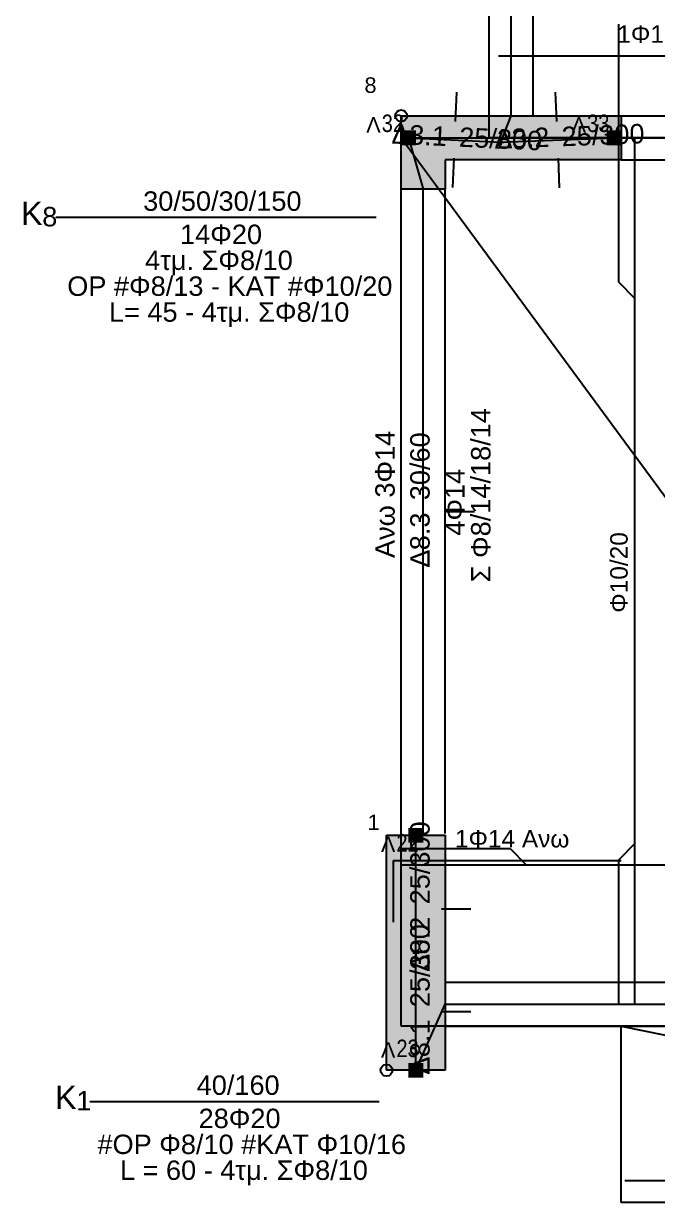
# Model space of a CAD drawing. Extents: x -2.6 to 18.4, y -20.9 to -3.3.
# Drawn here: x -2.47 to 1.85, y -20.9 to -12.87 of the extents above; entities that cross this region are included whole.
import ezdxf

# ---------------------------------------------------------------- set-up
doc = ezdxf.new("R2010")
doc.units = 0
for name, color, linetype in [('beam_name_beton_upperstruct', 3, 'CONTINUOUS'), ('beam_poly_beton_upperstruct', 4, 'CONTINUOUS'), ('beam_prefix_name_beton', 4, 'CONTINUOUS'), ('beam_static_upperstruct', 5, 'CONTINUOUS'), ('beambar_line', 6, 'CONTINUOUS'), ('beambar_name', 3, 'CONTINUOUS'), ('column_filling', 5, 'CONTINUOUS'), ('column_fixed_point', 1, 'CONTINUOUS'), ('column_name_beton', 3, 'CONTINUOUS'), ('column_poly', 1, 'CONTINUOUS'), ('column_prefix_name_beton', 4, 'CONTINUOUS'), ('freenode_name', 5, 'CONTINUOUS'), ('freenode_poly', 5, 'CONTINUOUS'), ('freenode_prefix_name', 3, 'CONTINUOUS'), ('slab_center', 4, 'CONTINUOUS'), ('slab_name', 3, 'CONTINUOUS'), ('slab_poly', 4, 'CONTINUOUS'), ('slab_prefix_name', 4, 'CONTINUOUS'), ('slabbar_line', 6, 'CONTINUOUS'), ('slabbar_name', 3, 'CONTINUOUS')]:
    doc.layers.add(name, color=color, linetype=linetype)
doc.styles.add('beam_name_beton_upperstruct', font='Arial.ttf')
doc.styles.add('beam_prefix_name_beton', font='Arial.ttf')
doc.styles.add('beambar_name', font='Arial.ttf')
doc.styles.add('column_name_beton', font='Arial.ttf')
doc.styles.add('column_prefix_name_beton', font='Arial.ttf')
doc.styles.add('freenode_name', font='Arial Narrow.ttf')
doc.styles.add('freenode_prefix_name', font='Arial.ttf')
doc.styles.add('slab_name', font='Arial.ttf')
doc.styles.add('slab_prefix_name', font='Arial.ttf')
doc.styles.add('slabbar_name', font='Arial.ttf')
pattern_1 = [(45, (0, 0), (-0.1683798, 0.1683798), []), (45, (0.16838, 0), (-0.1683798, 0.1683798), [0, 3.9950300833e-314])]

# ---------------------------------------------------------------- blocks, each defined once
blk = doc.blocks.new('SLAB2')
at = {"layer": 'slab_center'}
for p, q in [((1.6, -19.7), (4.297, -20.2485)), ((4.55, -20.0418), (4.55, -19.9349)), ((4.2918, -20.3), (4.8082, -20.3)), ((7.5, -20.9), (4.803, -20.3515))]:
    blk.add_line(p, q, dxfattribs=at)
blk.add_circle((4.55, -20.3), 0.2582, dxfattribs=at)
at = {"layer": 'slab_poly'}
for p, q in [((1.6, -20.9), (1.6, -19.7)), ((1.6, -19.7), (7.5, -19.7)), ((1.6, -20.9), (1.6, -19.7)), ((7.5, -19.7), (7.5, -20.9)), ((7.5, -19.7), (7.5, -20.9)), ((7.5, -20.9), (1.6, -20.9)), ((7.5, -20.9), (1.6, -20.9))]:
    blk.add_line(p, q, dxfattribs=at)
at = {"layer": 'slab_name', "char_height": 0.105833, "width": 0.423333, "attachment_point": 1, "style": 'slab_name'}
for s, insert in [('{\\f|b0|i0;11}', (4.55, -20.1589)), ('{\\f|b0|i0;h=}', (4.3912, -20.34)), ('{\\f|b0|i0;15}', (4.55, -20.34))]:
    blk.add_mtext(s, dxfattribs=dict(at, insert=insert))
at = {"layer": 'slab_prefix_name', "insert": (4.4309, -20.1412), "char_height": 0.119063, "width": 0.3175, "attachment_point": 1, "style": 'slab_prefix_name'}
blk.add_mtext('{\\f|b0|i0;Π}', dxfattribs=at)
blk = doc.blocks.new('SLAB8')
at = {"layer": 'slab_center'}
for p, q in [((0.7, -10.55), (2.4239, -11.9381)), ((2.625, -11.8418), (2.625, -11.7349)), ((2.3668, -12.1), (2.2599, -12.1)), ((2.3668, -12.1), (2.8832, -12.1)), ((2.8832, -12.1), (2.9901, -12.1)), ((4.55, -13.65), (2.8261, -12.2619)), ((2.625, -12.3582), (2.625, -12.4651))]:
    blk.add_line(p, q, dxfattribs=at)
blk.add_circle((2.625, -12.1), 0.2582, dxfattribs=at)
at = {"layer": 'slab_poly'}
for p, q in [((0.7, -10.55), (4.55, -10.55)), ((0.7, -13.65), (0.7, -10.55)), ((4.55, -10.55), (4.55, -13.65)), ((4.55, -13.65), (0.7, -13.65))]:
    blk.add_line(p, q, dxfattribs=at)
at = {"layer": 'slab_name', "char_height": 0.105833, "attachment_point": 1, "style": 'slab_name'}
for s, insert, width in [('{\\f|b0|i0;5}', (2.625, -11.9589), 0.211667), ('{\\f|b0|i0;h=}', (2.4663, -12.14), 0.423333), ('{\\f|b0|i0;16}', (2.625, -12.14), 0.423333)]:
    blk.add_mtext(s, dxfattribs=dict(at, insert=insert, width=width))
at = {"layer": 'slab_prefix_name', "insert": (2.5059, -11.9413), "char_height": 0.119062, "width": 0.3175, "attachment_point": 1, "style": 'slab_prefix_name'}
blk.add_mtext('{\\f|b0|i0;Π}', dxfattribs=at)
blk = doc.blocks.new('SLAB12')
at = {"layer": 'slab_center'}
for p, q in [((0.1, -13.65), (2.172, -16.467)), ((2.325, -16.4168), (2.325, -16.3099)), ((2.0668, -16.675), (1.9599, -16.675)), ((2.0668, -16.675), (2.5832, -16.675)), ((2.5832, -16.675), (2.6901, -16.675)), ((2.325, -16.9332), (2.325, -17.0401)), ((4.55, -19.7), (2.478, -16.883))]:
    blk.add_line(p, q, dxfattribs=at)
blk.add_circle((2.325, -16.675), 0.2582, dxfattribs=at)
at = {"layer": 'slab_poly'}
for p, q in [((0.1, -13.65), (4.55, -13.65)), ((0.1, -19.7), (0.1, -13.65)), ((4.55, -13.65), (4.55, -19.7)), ((4.55, -19.7), (0.1, -19.7))]:
    blk.add_line(p, q, dxfattribs=at)
at = {"layer": 'slab_name', "char_height": 0.105833, "attachment_point": 1, "style": 'slab_name'}
for s, insert, width in [('{\\f|b0|i0;1}', (2.325, -16.5339), 0.211667), ('{\\f|b0|i0;h=}', (2.1662, -16.715), 0.423333), ('{\\f|b0|i0;16}', (2.325, -16.715), 0.423333)]:
    blk.add_mtext(s, dxfattribs=dict(at, insert=insert, width=width))
at = {"layer": 'slab_prefix_name', "insert": (2.2059, -16.5162), "char_height": 0.119063, "width": 0.3175, "attachment_point": 1, "style": 'slab_prefix_name'}
blk.add_mtext('{\\f|b0|i0;Π}', dxfattribs=at)
blk = doc.blocks.new('COLUMN14')
at = {"layer": 'column_filling'}
h = blk.add_hatch(dxfattribs=at)
h.set_pattern_fill('SACNCR', color=256, scale=0.1, style=0)
h.set_pattern_definition(pattern_1)
h.paths.add_polyline_path([(0.1, -13.5), (1.6, -13.5), (1.6, -13.8), (0.4, -13.8), (0.4, -14), (0.1, -14)])
at = {"layer": 'column_fixed_point'}
blk.add_circle((0.1, -13.5), 0.04, dxfattribs=at)
at = {"layer": 'column_poly'}
for p, q in [((0.1, -13.5), (1.6, -13.5)), ((0.1, -14), (0.1, -13.5)), ((1.6, -13.5), (1.6, -13.8)), ((0.7594, -13.6794), (0.7994, -13.6794)), ((0.7794, -13.6594), (0.7794, -13.6994)), ((1.6, -13.8), (0.4, -13.8)), ((0.4, -13.8), (0.4, -14)), ((0.4, -14), (0.1, -14))]:
    blk.add_line(p, q, dxfattribs=at)
at = {"layer": 'column_name_beton', "insert": (-0.15, -13.2383), "char_height": 0.105833, "width": 0.211667, "attachment_point": 1, "style": 'column_name_beton'}
blk.add_mtext('{\\f|b0|i0;8}', dxfattribs=at)
blk = doc.blocks.new('COLUMN_TEXT14')
at = {"layer": 'column_name_beton'}
blk.add_line((-2.2534, -14.1911), (-0.0706, -14.1911), dxfattribs=at)
at = {"layer": 'column_name_beton', "char_height": 0.132292, "attachment_point": 1, "style": 'column_name_beton'}
for s, insert, width in [('{\\f|b0|i0;30/50/30/150}', (-1.6581, -14.0147), 2.64583), ('{\\f|b0|i0;8}', (-2.346, -14.1205), 0.246944), ('{\\f|b0|i0;14Φ20}', (-1.4067, -14.2411), 1.30528), ('{\\f|b0|i0;4τμ. ΣΦ8/10 }', (-1.6449, -14.4175), 2.57528), ('{\\f|b0|i0; ΟΡ #Φ8/13 - ΚΑΤ #Φ10/20 }', (-2.2269, -14.5939), 5.67972), ('{\\f|b0|i0; L= 45 - 4τμ. ΣΦ8/10}', (-1.9425, -14.7702), 4.16278)]:
    blk.add_mtext(s, dxfattribs=dict(at, insert=insert, width=width))
at = {"layer": 'column_prefix_name_beton', "insert": (-2.4915, -14.0852), "char_height": 0.15875, "width": 0.388056, "attachment_point": 1, "style": 'column_prefix_name_beton'}
blk.add_mtext('{\\f|b0|i0;K}', dxfattribs=at)
blk = doc.blocks.new('COLUMN21')
at = {"layer": 'column_filling'}
h = blk.add_hatch(dxfattribs=at)
h.set_pattern_fill('SACNCR', color=256, scale=0.1, style=0)
h.set_pattern_definition(pattern_1)
h.paths.add_polyline_path([(0, -18.4), (0.4, -18.4), (0.4, -20), (0, -20)])
at = {"layer": 'column_fixed_point'}
blk.add_circle((0, -20), 0.04, dxfattribs=at)
at = {"layer": 'column_poly'}
for p, q in [((0, -18.4), (0.4, -18.4)), ((0, -20), (0, -18.4)), ((0.4, -18.4), (0.4, -20)), ((0.2, -19.18), (0.2, -19.22)), ((0.18, -19.2), (0.22, -19.2)), ((0.4, -20), (0, -20))]:
    blk.add_line(p, q, dxfattribs=at)
at = {"layer": 'column_name_beton', "insert": (-0.1294, -18.2589), "char_height": 0.105833, "width": 0.211667, "attachment_point": 1, "style": 'column_name_beton'}
blk.add_mtext('{\\f|b0|i0;1}', dxfattribs=at)
blk = doc.blocks.new('COLUMN_TEXT21')
at = {"layer": 'column_name_beton'}
blk.add_line((-2.0211, -20.2117), (-0.05, -20.2117), dxfattribs=at)
at = {"layer": 'column_name_beton', "char_height": 0.132292, "attachment_point": 1, "style": 'column_name_beton'}
for s, insert, width in [('{\\f|b0|i0;40/160}', (-1.2935, -20.0353), 1.37583), ('{\\f|b0|i0;1}', (-2.1138, -20.1411), 0.246944), ('{\\f|b0|i0;28Φ20}', (-1.2803, -20.2617), 1.30528), ('{\\f|b0|i0; #ΟΡ Φ8/10 #ΚΑΤ Φ10/16}', (-2.0211, -20.4381), 5.25639), ('{\\f|b0|i0;L = 60 - 4τμ. ΣΦ8/10}', (-1.8161, -20.6144), 4.16278)]:
    blk.add_mtext(s, dxfattribs=dict(at, insert=insert, width=width))
at = {"layer": 'column_prefix_name_beton', "insert": (-2.2593, -20.1058), "char_height": 0.15875, "width": 0.388056, "attachment_point": 1, "style": 'column_prefix_name_beton'}
blk.add_mtext('{\\f|b0|i0;K}', dxfattribs=at)
blk = doc.blocks.new('BEAM26')
at = {"layer": 'beam_poly_beton_upperstruct'}
for p, q in [((0.7, -13.5), (0.7, -10.7)), ((1, -13.5), (1, -10.7)), ((1, -12.1), (1.2, -12.1))]:
    blk.add_line(p, q, dxfattribs=at)
at = {"layer": 'beam_static_upperstruct'}
for p, q in [((0.779412, -10.520588), (0.850412, -10.699588)), ((0.850412, -13.500412), (0.850412, -10.699588)), ((0.779412, -13.679412), (0.850412, -13.500412))]:
    blk.add_line(p, q, dxfattribs=at)
blk = doc.blocks.new('BEAM27')
at = {"layer": 'beam_poly_beton_upperstruct'}
for p, q in [((0.1, -18.3882), (0.1, -14)), ((0.4, -18.3882), (0.4, -14)), ((0.4, -16.1941), (0.6, -16.1941))]:
    blk.add_line(p, q, dxfattribs=at)
at = {"layer": 'beam_static_upperstruct'}
for p, q in [((0.15, -13.65), (0.25, -14)), ((0.25, -18.388), (0.25, -14)), ((0.2, -18.4), (0.25, -18.388))]:
    blk.add_line(p, q, dxfattribs=at)
blk = doc.blocks.new('BEAM_TEXT27')
at = {"layer": 'beam_name_beton_upperstruct', "char_height": 0.132292, "attachment_point": 1, "rotation": 90, "style": 'beam_name_beton_upperstruct'}
for s, insert, width in [('{\\f|b0|i0;Σ Φ8/14/18/14}', (0.5764, -16.677), 2.89278), ('{\\f|b0|i0;Ανω 3Φ14}', (-0.0764, -16.5116), 2.01083), ('{\\f|b0|i0;  30/60}', (0.1618, -16.2206), 1.41111), ('{\\f|b0|i0;4Φ14 }', (0.4, -16.3595), 1.19944), ('{\\f|b0|i0;8.3}', (0.1618, -16.4587), 0.635)]:
    blk.add_mtext(s, dxfattribs=dict(at, insert=insert, width=width))
at = {"layer": 'beam_prefix_name_beton', "insert": (0.1618, -16.5777), "char_height": 0.132292, "width": 0.3175, "attachment_point": 1, "rotation": 90, "style": 'beam_prefix_name_beton'}
blk.add_mtext('{\\f|b0|i0;Δ}', dxfattribs=at)
blk = doc.blocks.new('BEAM28')
at = {"layer": 'beam_poly_beton_upperstruct'}
blk.add_line((0.375, -18.9), (0.575, -18.9), dxfattribs=at)
at = {"layer": 'beam_static_upperstruct'}
blk.add_line((0.2, -19.2), (0.2, -18.4), dxfattribs=at)
blk = doc.blocks.new('BEAM_TEXT28')
at = {"layer": 'beam_name_beton_upperstruct', "char_height": 0.132292, "attachment_point": 1, "rotation": 90, "style": 'beam_name_beton_upperstruct'}
for s, insert, width in [('{\\f|b0|i0;  25/300}', (0.1618, -18.9728), 1.65806), ('{\\f|b0|i0;8.2}', (0.1618, -19.2109), 0.635)]:
    blk.add_mtext(s, dxfattribs=dict(at, insert=insert, width=width))
at = {"layer": 'beam_prefix_name_beton', "insert": (0.1618, -19.3299), "char_height": 0.132292, "width": 0.3175, "attachment_point": 1, "rotation": 90, "style": 'beam_prefix_name_beton'}
blk.add_mtext('{\\f|b0|i0;Δ}', dxfattribs=at)
blk = doc.blocks.new('BEAM29')
at = {"layer": 'beam_poly_beton_upperstruct'}
blk.add_line((0.375, -19.6), (0.575, -19.6), dxfattribs=at)
at = {"layer": 'beam_static_upperstruct'}
blk.add_line((0.2, -20), (0.2, -19.2), dxfattribs=at)
blk = doc.blocks.new('BEAM_TEXT29')
at = {"layer": 'beam_name_beton_upperstruct', "char_height": 0.132292, "attachment_point": 1, "rotation": 90, "style": 'beam_name_beton_upperstruct'}
for s, insert, width in [('{\\f|b0|i0;  25/300}', (0.1618, -19.6728), 1.65806), ('{\\f|b0|i0;8.1}', (0.1618, -19.9109), 0.635)]:
    blk.add_mtext(s, dxfattribs=dict(at, insert=insert, width=width))
at = {"layer": 'beam_prefix_name_beton', "insert": (0.1618, -20.0299), "char_height": 0.132292, "width": 0.3175, "attachment_point": 1, "rotation": 90, "style": 'beam_prefix_name_beton'}
blk.add_mtext('{\\f|b0|i0;Δ}', dxfattribs=at)
blk = doc.blocks.new('BEAM46')
at = {"layer": 'beam_poly_beton_upperstruct'}
for p, q in [((3, -13.5), (3, -13.3)), ((1.6, -13.5), (4.4, -13.5)), ((1.6, -13.8), (4.4, -13.8)), ((3, -13.8), (3, -14))]:
    blk.add_line(p, q, dxfattribs=at)
at = {"layer": 'beam_static_upperstruct'}
for p, q in [((1.55, -13.65), (1.6, -13.65)), ((1.6, -13.65), (4.4, -13.65)), ((4.55, -13.8), (4.4, -13.65))]:
    blk.add_line(p, q, dxfattribs=at)
blk = doc.blocks.new('BEAM47')
at = {"layer": 'beam_poly_beton_upperstruct'}
for p, q in [((1.1599, -13.5398), (1.1523, -13.3399)), ((1.1695, -13.7896), (1.1771, -13.9895))]:
    blk.add_line(p, q, dxfattribs=at)
at = {"layer": 'beam_static_upperstruct'}
blk.add_line((0.7794, -13.6794), (1.55, -13.65), dxfattribs=at)
blk = doc.blocks.new('BEAM_TEXT47')
at = {"layer": 'beam_name_beton_upperstruct', "char_height": 0.132292, "attachment_point": 1, "rotation": 2.186, "style": 'beam_name_beton_upperstruct'}
for s, insert, width in [('{\\f|b0|i0;  25/300}', (1.0886, -13.5794), 1.65806), ('{\\f|b0|i0;3.2}', (0.8507, -13.5884), 0.635)]:
    blk.add_mtext(s, dxfattribs=dict(at, insert=insert, width=width))
at = {"layer": 'beam_prefix_name_beton', "insert": (0.7317, -13.593), "char_height": 0.132292, "width": 0.3175, "attachment_point": 1, "rotation": 2.186, "style": 'beam_prefix_name_beton'}
blk.add_mtext('{\\f|b0|i0;Δ}', dxfattribs=at)
blk = doc.blocks.new('BEAM48')
at = {"layer": 'beam_poly_beton_upperstruct'}
for p, q in [((0.4705, -13.5398), (0.4799, -13.3401)), ((0.4589, -13.7896), (0.4495, -13.9894))]:
    blk.add_line(p, q, dxfattribs=at)
at = {"layer": 'beam_static_upperstruct'}
blk.add_line((0.15, -13.65), (0.7794, -13.6794), dxfattribs=at)
blk = doc.blocks.new('BEAM_TEXT48')
at = {"layer": 'beam_name_beton_upperstruct', "char_height": 0.132292, "attachment_point": 1, "rotation": 357.325, "style": 'beam_name_beton_upperstruct'}
for s, insert, width in [('{\\f|b0|i0;3.1}', (0.1583, -13.5621), 0.635), ('{\\f|b0|i0;  25/300}', (0.3961, -13.5732), 1.65806)]:
    blk.add_mtext(s, dxfattribs=dict(at, insert=insert, width=width))
at = {"layer": 'beam_prefix_name_beton', "insert": (0.0393, -13.5565), "char_height": 0.132292, "width": 0.3175, "attachment_point": 1, "rotation": 357.325, "style": 'beam_prefix_name_beton'}
blk.add_mtext('{\\f|b0|i0;Δ}', dxfattribs=at)
blk = doc.blocks.new('BEAM56')
at = {"layer": 'beam_poly_beton_upperstruct'}
for p, q in [((2.35, -19.4), (2.35, -19.2)), ((0.4, -19.4), (4.3, -19.4)), ((0.4, -19.7), (4.3, -19.7)), ((2.35, -19.7), (2.35, -19.9))]:
    blk.add_line(p, q, dxfattribs=at)
at = {"layer": 'beam_static_upperstruct'}
for p, q in [((0.2, -20), (0.4, -19.55)), ((0.4, -19.55), (4.3, -19.55)), ((4.55, -19.55), (4.3, -19.55))]:
    blk.add_line(p, q, dxfattribs=at)
blk = doc.blocks.new('FREENODE15')
at = {"layer": 'freenode_poly'}
blk.add_hatch(color=256, dxfattribs=at).paths.add_polyline_path([(1.5, -13.6), (1.6, -13.6), (1.6, -13.7), (1.5, -13.7)])
for p, q in [((1.55, -13.63), (1.55, -13.67)), ((1.53, -13.65), (1.57, -13.65))]:
    blk.add_line(p, q, dxfattribs=at)
at = {"layer": 'freenode_name', "insert": (1.3677, -13.4913), "char_height": 0.119062, "width": 0.352778, "attachment_point": 1, "style": 'freenode_name'}
blk.add_mtext('{\\f|b0|i1;33}', dxfattribs=at)
at = {"layer": 'freenode_prefix_name', "insert": (1.2619, -13.5089), "char_height": 0.105833, "width": 0.282222, "attachment_point": 1, "style": 'freenode_prefix_name'}
blk.add_mtext('{\\f|b0|i0;Λ}', dxfattribs=at)
blk = doc.blocks.new('FREENODE16')
at = {"layer": 'freenode_poly'}
blk.add_hatch(color=256, dxfattribs=at).paths.add_polyline_path([(0.1, -13.6), (0.2, -13.6), (0.2, -13.7), (0.1, -13.7)])
for p, q in [((0.15, -13.63), (0.15, -13.67)), ((0.13, -13.65), (0.17, -13.65))]:
    blk.add_line(p, q, dxfattribs=at)
at = {"layer": 'freenode_name', "insert": (-0.0323, -13.4913), "char_height": 0.119062, "width": 0.352778, "attachment_point": 1, "style": 'freenode_name'}
blk.add_mtext('{\\f|b0|i1;32}', dxfattribs=at)
at = {"layer": 'freenode_prefix_name', "insert": (-0.1381, -13.5089), "char_height": 0.105833, "width": 0.282222, "attachment_point": 1, "style": 'freenode_prefix_name'}
blk.add_mtext('{\\f|b0|i0;Λ}', dxfattribs=at)
blk = doc.blocks.new('FREENODE25')
at = {"layer": 'freenode_poly'}
blk.add_hatch(color=256, dxfattribs=at).paths.add_polyline_path([(0.15, -19.95), (0.25, -19.95), (0.25, -20.05), (0.15, -20.05)])
for p, q in [((0.2, -19.98), (0.2, -20.02)), ((0.18, -20), (0.22, -20))]:
    blk.add_line(p, q, dxfattribs=at)
at = {"layer": 'freenode_name', "insert": (0.0677, -19.7913), "char_height": 0.119063, "width": 0.352778, "attachment_point": 1, "style": 'freenode_name'}
blk.add_mtext('{\\f|b0|i1;23}', dxfattribs=at)
at = {"layer": 'freenode_prefix_name', "insert": (-0.0381, -19.8089), "char_height": 0.105833, "width": 0.282222, "attachment_point": 1, "style": 'freenode_prefix_name'}
blk.add_mtext('{\\f|b0|i0;Λ}', dxfattribs=at)
blk = doc.blocks.new('FREENODE26')
at = {"layer": 'freenode_poly'}
blk.add_hatch(color=256, dxfattribs=at).paths.add_polyline_path([(0.15, -18.35), (0.25, -18.35), (0.25, -18.45), (0.15, -18.45)])
for p, q in [((0.2, -18.38), (0.2, -18.42)), ((0.18, -18.4), (0.22, -18.4))]:
    blk.add_line(p, q, dxfattribs=at)
at = {"layer": 'freenode_name', "insert": (0.0677, -18.3912), "char_height": 0.119063, "width": 0.352778, "attachment_point": 1, "style": 'freenode_name'}
blk.add_mtext('{\\f|b0|i1;22}', dxfattribs=at)
at = {"layer": 'freenode_prefix_name', "insert": (-0.0381, -18.4089), "char_height": 0.105833, "width": 0.282222, "attachment_point": 1, "style": 'freenode_prefix_name'}
blk.add_mtext('{\\f|b0|i0;Λ}', dxfattribs=at)
blk = doc.blocks.new('SLABBAR9')
at = {"layer": 'slabbar_line'}
blk.add_line((1.625, -20.75), (7.475, -20.75), dxfattribs=at)
at = {"layer": 'slabbar_name', "insert": (4.173, -20.5813), "char_height": 0.119063, "width": 2.01083, "attachment_point": 1, "style": 'slabbar_name'}
blk.add_mtext('{\\f|b0|i0;Φ8/25 Ανω}', dxfattribs=at)
blk = doc.blocks.new('SLABBAR30')
at = {"layer": 'slabbar_line'}
for p, q in [((1.5833, -13.65), (1.5833, -12.875)), ((1.5833, -14.6335), (1.5833, -13.65)), ((1.6933, -14.7435), (1.6933, -13.65)), ((1.6933, -14.7435), (1.5833, -14.6335)), ((1.6933, -18.4565), (1.6933, -14.7435)), ((1.5833, -18.5665), (1.6933, -18.4565)), ((1.6933, -19.55), (1.6933, -18.4565)), ((1.5833, -19.55), (1.5833, -18.5665)), ((1.5833, -19.55), (1.5833, -19.55))]:
    blk.add_line(p, q, dxfattribs=at)
at = {"layer": 'slabbar_name', "insert": (1.5246, -16.8844), "char_height": 0.119062, "width": 1.51694, "attachment_point": 1, "rotation": 90, "style": 'slabbar_name'}
blk.add_mtext('{\\f|b0|i0;Φ10/20 }', dxfattribs=at)
blk = doc.blocks.new('SLABBAR31')
at = {"layer": 'slabbar_line'}
for p, q in [((0.1, -18.49), (0.1, -18.49)), ((0.1, -18.49), (0.8418, -18.49)), ((0.8418, -18.49), (0.9518, -18.6)), ((3.6982, -18.6), (3.8082, -18.49)), ((3.8082, -18.49), (4.55, -18.49)), ((4.55, -18.49), (5.55, -18.49)), ((0.1, -18.6), (0.9518, -18.6)), ((0.9518, -18.6), (3.6982, -18.6)), ((3.6982, -18.6), (4.55, -18.6))]:
    blk.add_line(p, q, dxfattribs=at)
at = {"layer": 'slabbar_name', "insert": (2.0406, -18.4312), "char_height": 0.119063, "width": 1.51694, "attachment_point": 1, "style": 'slabbar_name'}
blk.add_mtext('{\\f|b0|i0;Φ10/20 }', dxfattribs=at)
blk = doc.blocks.new('BEAMBAR55')
at = {"layer": 'beambar_line'}
for q in [(0.7631, -13.0925), (3.0977, -13.0925)]:
    blk.add_line((0.7631, -13.0925), q, dxfattribs=at)
at = {"layer": 'beambar_name', "insert": (1.5732, -12.8837), "char_height": 0.119062, "width": 1.905, "attachment_point": 1, "style": 'beambar_name'}
blk.add_mtext('{\\f|b0|i0;1Φ12 Ανω}', dxfattribs=at)
blk = doc.blocks.new('BEAMBAR63')
at = {"layer": 'beambar_line'}
for p, q in [((0.047, -18.9925), (0.047, -18.5725)), ((0.047, -18.5725), (1.6, -18.5725))]:
    blk.add_line(p, q, dxfattribs=at)
at = {"layer": 'beambar_name', "insert": (0.4663, -18.3638), "char_height": 0.119063, "width": 1.905, "attachment_point": 1, "style": 'beambar_name'}
blk.add_mtext('{\\f|b0|i0;1Φ14 Ανω}', dxfattribs=at)

msp = doc.modelspace()

# ---------------------------------------------------------------- block references
at = {"layer": 'beam'}
for name in ['BEAM26', 'BEAM46', 'BEAM48', 'BEAM47', 'BEAM27', 'BEAM28', 'BEAM29', 'BEAM56']:
    msp.add_blockref(name, (0, 0), dxfattribs=at)
at = {"layer": 'beam_name_beton_upperstruct'}
for name in ['BEAM_TEXT48', 'BEAM_TEXT47', 'BEAM_TEXT27', 'BEAM_TEXT28', 'BEAM_TEXT29']:
    msp.add_blockref(name, (0, 0), dxfattribs=at)
at = {"layer": 'beambar'}
for name in ['BEAMBAR55', 'BEAMBAR63']:
    msp.add_blockref(name, (0, 0), dxfattribs=at)
at = {"layer": 'column'}
for name in ['COLUMN14', 'COLUMN21']:
    msp.add_blockref(name, (0, 0), dxfattribs=at)
at = {"layer": 'column_name_beton'}
for name in ['COLUMN_TEXT14', 'COLUMN_TEXT21']:
    msp.add_blockref(name, (0, 0), dxfattribs=at)
at = {"layer": 'freenode'}
for name in ['FREENODE16', 'FREENODE15', 'FREENODE26', 'FREENODE25']:
    msp.add_blockref(name, (0, 0), dxfattribs=at)
at = {"layer": 'slab'}
for name in ['SLAB8', 'SLAB12', 'SLAB2']:
    msp.add_blockref(name, (0, 0), dxfattribs=at)
at = {"layer": 'slabbar'}
for name in ['SLABBAR30', 'SLABBAR31', 'SLABBAR9']:
    msp.add_blockref(name, (0, 0), dxfattribs=at)

doc.saveas('drawing.dxf')
